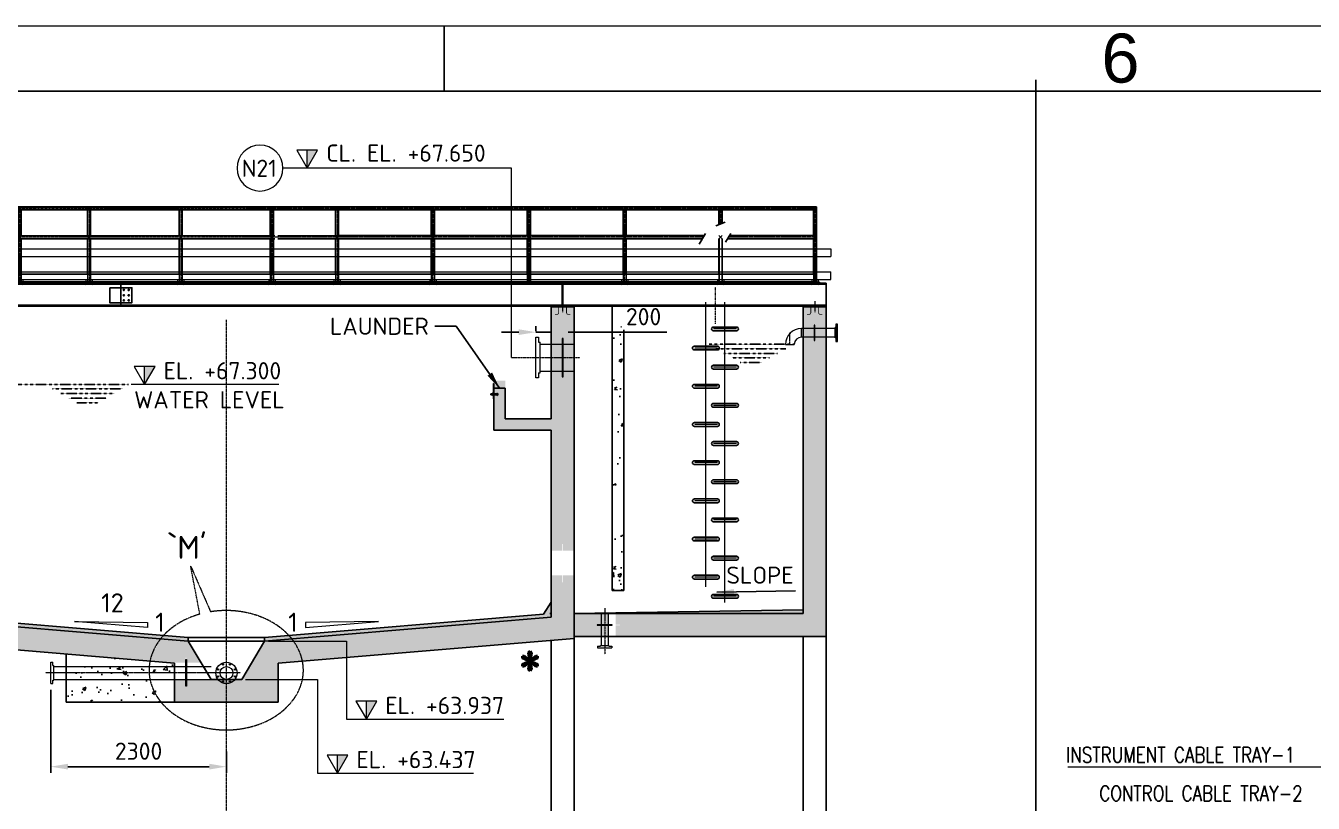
# Model space of a CAD drawing. Header units: inches. Extents: x 8618018 to 8935006, y 2431589 to 2567223.
# Drawn here: x 8876350 to 8893202, y 2521579 to 2531757 of the extents above; entities that cross this region are included whole.
import ezdxf
from ezdxf.enums import TextEntityAlignment as Align
from ezdxf.lldxf.tags import DXFTag

# ---------------------------------------------------------------- set-up
doc = ezdxf.new("R2010")
doc.units = ezdxf.units.IN
doc.header["$MEASUREMENT"] = 0
doc.linetypes.add('CENTER', pattern=[2, 1.25, -0.25, 0.25, -0.25])
doc.linetypes.add('PHANTOM', pattern=[2.5, 1.25, -0.25, 0.25, -0.25, 0.25, -0.25])
doc.layers.get('Defpoints').update_dxf_attribs({"color": 252})
for name, color, linetype in [('AC Text', 7, 'Continuous'), ('BOM', 252, 'Continuous'), ('CCT', 4, 'Continuous'), ('Civil', 252, 'Continuous'), ('COL', 252, 'Continuous'), ('DRG', 252, 'Continuous'), ('Insert Plate', 3, 'Continuous'), ('MAIN LINE', 252, 'Continuous'), ('RUNGS', 252, 'Continuous'), ('TEXT', 252, 'Continuous'), ('TEXT1', 252, 'Continuous')]:
    doc.layers.add(name, color=color, linetype=linetype)
for name, color, linetype, lineweight in [('centre line', 8, 'CENTER', 9), ('CL', 252, 'CENTER', 5), ('deshed line', 252, 'DASHED', 9), ('DIM', 252, 'Continuous', 13), ('hold', 252, 'Continuous', 13), ('ICT', 6, 'Continuous', 13), ('PH', 5, 'PHANTOM', 13), ('PUDDLE', 252, 'Continuous', 5)]:
    doc.layers.add(name, color=color, linetype=linetype, lineweight=lineweight)
doc.styles.add('ISOCPEUR', font='isocpeur.ttf')
doc.styles.add('r30', font='romans.shx')
doc.styles.add('ROMANS', font='ROMANS.shx', dxfattribs={"width": 0.8})
doc.styles.add('ROMANT', font='romant.shx', dxfattribs={"width": 0.85, "height": 4.5})
doc.styles.add('RS1', font='ROMANS.shx', dxfattribs={"width": 0.8})
doc.styles.get("Standard").update_dxf_attribs({"font": 'arial.ttf'})
tags = doc.linetypes.add('DASHED', pattern=[0.75, 0.5, -0.25]).pattern_tags.tags
tags[6:7] = [DXFTag(74, 4), DXFTag(75, 0), DXFTag(340, '0'), DXFTag(46, 1.0), DXFTag(50, 0.0), DXFTag(44, 0.0), DXFTag(45, 0.0)]
tags[4:5] = [DXFTag(74, 4), DXFTag(75, 0), DXFTag(340, '0'), DXFTag(46, 1.0), DXFTag(50, 0.0), DXFTag(44, 0.0), DXFTag(45, 0.0)]
doc.dimstyles.new('DIM_90', dxfattribs={"dimscale": 90, "dimtxt": 2.5, "dimasz": 2.5, "dimexe": 0.875, "dimexo": 0.875, "dimgap": 1, "dimtad": 1, "dimdec": 0, "dimzin": 9, "dimdsep": 46, "dimtxsty": 'ISOCPEUR', "dimcen": 0.09, "dimclrd": 256, "dimclre": 256, "dimclrt": 4, "dimadec": 0, "dimazin": 0, "dimtfac": 1, "dimtdec": 0, "dimtmove": 0, "dimatfit": 3, "dimfxl": 1, "dimtfill": 1, "dimtolj": 1, "dimtzin": 0, "dimarcsym": 0})
pattern_1 = [(50, (-340968.1, -25005.3), (455.461672, -39.847714), [47.625, -523.875]), (355, (-340968.1, -25005.3), (-88.108554, 477.642113), [38.1, -419.10146]), (100.4514447, (-340930.14, -25008.63), (367.353118, 437.79438), [40.475022, -445.225611]), (46.1842, (-340968.1, -24878.3), (677.697602, -105.10582), [71.4375, -785.8125]), (96.635558, (-340911.6, -24887.1), (593.510335, 618.56531), [60.71256, -667.83902]), (351.184151, (-340968.1, -24878.3), (593.510335, 618.56531), [57.14992, -628.64933]), (21, (-340904.6, -24910.06), (379.035978, -255.662995), [47.625, -523.875]), (326, (-340904.6, -24910.06), (154.50507, 460.469915), [38.1, -419.1]), (71.451445, (-340873, -24931.36), (533.541048, 204.806922), [40.475022, -445.224844]), (37.5, (-340968.1, -25005.31), (7.721508, 211.3875972), [0, -414.02, 0, -425.45, 0, -420.6875]), (7.5, (-340968.1, -25005.3), (167.0491563, 250.451437), [0, -242.57, 0, -404.495, 0, -160.3375]), (327.5, (-341109.7, -25005.31), (338.976488, -14.32186), [0, -158.75, 0, -495.3, 0, -657.225]), (317.5, (-341173.2, -25005.3), (370.3229535, 63.566228), [0, -206.375, 0, -328.93, 0, -466.725])]

# ---------------------------------------------------------------- blocks, each defined once
blk = doc.blocks.new('A1')
at = {"layer": 'BOM', "color": 7}
blk.add_line((5.01, 588.923), (835.998, 588.923), dxfattribs=at)
at = {"layer": 'DIM', "color": 7}
blk.add_line((0, 594), (841, 594), dxfattribs=at)
at = {"layer": 'DRG', "color": 7}
blk.add_line((525.629, 588.972), (525.629, 593.978), dxfattribs=at)
at = {"color": 7, "style": 'ROMANS'}
for p in [(574.464, 35.056), (574.464, 25.989)]:
    blk.add_attdef('-', text='', height=3.2, dxfattribs=at).set_placement(p, align=Align.CENTER)
blk.add_attdef('REVNO.', (623.632, 25.557), '', height=3.2, dxfattribs=at)
at = {"layer": 'AC Text', "color": 7, "style": 'ROMANS'}
for tag, p in [('DRAWN____BY', (536.243, 17.624)), ('CHECKED_____BY', (574.598, 17.799)), ('APPROVED_____BY', (613.133, 17.624))]:
    blk.add_attdef(tag, p, '', height=2, dxfattribs=at)
at = {"layer": 'DRG', "color": 7}
blk.add_text('6', height=3.805, dxfattribs=at).set_placement((576.658, 589.587))
blk = doc.blocks.new('pno')
blk.add_circle((0, 0), 3.52)
at = {"layer": 'DIM', "style": 'r30', "oblique": 0.5236, "width": 0.8, "flags": 9}
blk.add_attdef('QTY', (-2.64, -1.17), '', height=2.5, dxfattribs=at)
at = {"layer": 'TEXT', "style": 'ROMANS'}
blk.add_attdef('PARTNO', text='', height=2, dxfattribs=at).set_placement((-0.11, 0.02), align=Align.MIDDLE)
blk = doc.blocks.new('R1')
at = {"layer": 'CL', "ltscale": 5}
blk.add_line((-150, 0), (150, 0), dxfattribs=at)
at = {"layer": 'RUNGS', "ltscale": 0.5}
blk.add_lwpolyline([(-150, -25, -1), (-150, 25), (150, 25, -1), (150, -25)], format="xyb", close=True, dxfattribs=at)
blk = doc.blocks.new('A$Cf0bc6e94')
at = {"layer": 'CL', "ltscale": 0.2}
blk.add_line((0, -283), (0, 196), dxfattribs=at)
at = {"layer": 'CL', "ltscale": 0.5}
for p, q in [((-125, -3929), (-125, 0)), ((125, -3725), (125, 0))]:
    blk.add_line(p, q, dxfattribs=at)
at = {"layer": 'RUNGS'}
for p in [(-125, -350), (125, -600), (125, -1100), (125, -1600), (125, -2100), (125, -2600), (125, -3100), (125, -3600)]:
    blk.add_blockref('R1', p, dxfattribs=at)
at = {"layer": 'RUNGS', "xscale": -1, "rotation": 180}
for p in [(-125, -850), (-125, -1350), (-125, -1850), (-125, -2350), (-125, -2850), (-125, -3350), (-125, -3850)]:
    blk.add_blockref('R1', p, dxfattribs=at)
blk = doc.blocks.new('LVL')
at = {"layer": 'DIM'}
blk.add_line((0, 0), (0, 105.6), dxfattribs=at)
blk.add_lwpolyline([(61, 105.6), (-61, 105.6), (0, 0)], close=True, dxfattribs=at)
at = {"layer": 'TEXT', "color": 13}
blk.add_solid([(0, 105.6), (0, 0), (0, 105.6), (61, 105.6)], dxfattribs=at)
at = {"layer": 'COL', "style": 'ROMANS'}
blk.add_attdef('LVL', (62.3, 102.7), '', height=60, dxfattribs=at)
blk = doc.blocks.new('*D355')
at = {"layer": 'Defpoints', "color": 0, "transparency": 16777216}
for p in [(8883027, 2527746), (8883027, 2527680), (8883227, 2527575)]:
    blk.add_point(p, dxfattribs=at)
at = {"layer": 'DIM', "lineweight": -2, "transparency": 16777216}
for p, q in [((8883027, 2527759), (8883027, 2527825)), ((8883227, 2527654), (8883227, 2527825)), ((8882802, 2527746), (8882577, 2527746)), ((8883027, 2527746), (8883227, 2527746)), ((8883452, 2527746), (8884741, 2527746))]:
    blk.add_line(p, q, dxfattribs=at)
at = {"layer": 'DIM', "transparency": 16777216}
for points in [[(8882802, 2527784), (8882802, 2527709), (8883027, 2527746)], [(8883452, 2527784), (8883452, 2527709), (8883227, 2527746)]]:
    blk.add_solid(points, dxfattribs=at)
at = {"layer": 'DIM', "color": 4, "transparency": 16777216, "insert": (8884437, 2527949), "char_height": 225, "attachment_point": 5, "style": 'ISOCPEUR', "bg_fill": 3, "box_fill_scale": 1.25, "bg_fill_color": 256, "bg_fill_true_color": 13158600, "bg_fill_transparency": 0}
blk.add_mtext('\\A1;200', dxfattribs=at)
blk = doc.blocks.new('3SO')
for p, q in [((-0.94, 2.125), (-1.19, 2.125)), ((-1.19, -2.125), (-1.19, 2.125)), ((-0.94, 2.125), (-0.94, 3.75)), ((-0.94, 3.75), (0, 3.75)), ((0, -3.75), (0, 3.75)), ((-0.94, -2.125), (-1.19, -2.125)), ((-0.94, -3.75), (-0.94, -2.125)), ((-0.94, -3.75), (0, -3.75))]:
    blk.add_line(p, q)
blk = doc.blocks.new('*D373')
at = {"layer": 'Defpoints', "color": 0, "transparency": 16777216}
for p in [(8876677, 2523145), (8878977, 2522335), (8878977, 2522058)]:
    blk.add_point(p, dxfattribs=at)
at = {"layer": 'DIM', "lineweight": -2, "transparency": 16777216}
for p, q in [((8876677, 2523066), (8876677, 2521979)), ((8878977, 2522256), (8878977, 2521979)), ((8876902, 2522058), (8878752, 2522058))]:
    blk.add_line(p, q, dxfattribs=at)
at = {"layer": 'DIM', "transparency": 16777216}
for points in [[(8876902, 2522096), (8876902, 2522021), (8876677, 2522058)], [(8878752, 2522096), (8878752, 2522021), (8878977, 2522058)]]:
    blk.add_solid(points, dxfattribs=at)
at = {"layer": 'DIM', "color": 4, "transparency": 16777216, "insert": (8877827, 2522261), "char_height": 225, "attachment_point": 5, "style": 'ISOCPEUR', "bg_fill": 3, "box_fill_scale": 1.25, "bg_fill_color": 256, "bg_fill_true_color": 13158600, "bg_fill_transparency": 0}
blk.add_mtext('\\A1;2300', dxfattribs=at)
blk = doc.blocks.new('14SO')
for p, q in [((-7.875, 1.38), (-10.5, 1.38)), ((-10.5, 1.38), (-10.5, 0)), ((-10.5, 0), (10.5, 0)), ((-7.875, 1.38), (-7.875, 2.25)), ((-7.875, 2.25), (7.875, 2.25)), ((7.875, 1.38), (7.875, 2.25)), ((10.5, 1.38), (7.875, 1.38)), ((10.5, 0), (10.5, 1.38))]:
    blk.add_line(p, q)
blk = doc.blocks.new('6so')
for p, q in [((-1, 3.78), (-1.56, 3.78)), ((-1.56, 3.78), (-1.56, -3.78)), ((-1, 5.5), (-1, 3.78)), ((0, 5.5), (-1, 5.5)), ((0, 5.5), (0, -5.5)), ((-1, -3.78), (-1.56, -3.78)), ((-1, -3.78), (-1, -5.5)), ((0, -5.5), (-1, -5.5))]:
    blk.add_line(p, q)
blk = doc.blocks.new('A$C5CEE0A01')
at = {"layer": 'Insert Plate'}
h = blk.add_hatch(dxfattribs=at)
h.set_pattern_fill('ANSI31', color=256, scale=200, angle=360, style=0)
h.set_pattern_definition([(45, (206770.352, 9346.684), (-17.6776695, 17.6776695), [])])
h.paths.add_polyline_path([(150, 0), (-150, 0), (-150, -10), (150, -10)])
at = {"layer": 'CL', "ltscale": 40}
blk.add_line((0, 64), (0, -80), dxfattribs=at)
at = {"layer": 'Insert Plate'}
blk.add_lwpolyline([(150, 0), (150, -10), (-150, -10), (-150, 0)], close=True, dxfattribs=at)
at = {"layer": 'Insert Plate', "const_width": 10}
for points in [[(-51, -10), (-51, -85, -0.414214), (-76, -110), (-101, -110)], [(51, -10), (51, -85, 0.414214), (76, -110), (101, -110)]]:
    blk.add_lwpolyline(points, format="xyb", dxfattribs=at)
blk = doc.blocks.new('150F2')
for centre, radius in [((0, 0), 5.5), ((-4.39, 1.82), 0.375), ((0, 0), 3.31), ((-1.82, 4.39), 0.375), ((1.82, 4.39), 0.375), ((4.39, 1.82), 0.375), ((-4.39, -1.82), 0.375), ((-1.82, -4.39), 0.375), ((1.82, -4.39), 0.375), ((4.39, -1.82), 0.375)]:
    blk.add_circle(centre, radius)
blk = doc.blocks.new('A$Ccad9bf65')
at = {"color": 252}
for p, q in [((0, 1824), (42, 1782)), ((0, 1824), (0, 1424)), ((0, 1824), (4635, 1824)), ((21, 1803), (42, 1782)), ((102, 1784), (39, 1784)), ((42, 1782), (42, 1445)), ((4618, 1784), (102, 1784)), ((741, 1784), (763, 1805)), ((741, 1784), (741, 1448)), ((763, 1805), (784, 1784)), ((784, 1784), (784, 1448)), ((1670, 1784), (1691, 1805)), ((1670, 1784), (1670, 1448)), ((1691, 1805), (1712, 1784)), ((1712, 1784), (1712, 1448)), ((2580, 1784), (2601, 1805)), ((2580, 1784), (2580, 1448)), ((2601, 1805), (2622, 1784)), ((2622, 1784), (2622, 1448)), ((3780, 1784), (3801, 1805)), ((3780, 1784), (3780, 1448)), ((3801, 1805), (3822, 1784)), ((3822, 1784), (3822, 1448)), ((5046, 1784), (4617, 1784)), ((12124, 1827), (4633, 1826)), ((4974, 1784), (4995, 1805)), ((4974, 1784), (4974, 1447)), ((4995, 1805), (5016, 1784)), ((5016, 1784), (5016, 1447)), ((7544, 1784), (5046, 1784)), ((5826, 1784), (5847, 1805)), ((5826, 1784), (5826, 1448)), ((5847, 1805), (5868, 1784)), ((5868, 1784), (5868, 1448)), ((7081, 1784), (7102, 1805)), ((7081, 1784), (7081, 1448)), ((7102, 1805), (7123, 1784)), ((8336, 1784), (7121, 1784)), ((7123, 1784), (7123, 1448)), ((8357, 1805), (8336, 1784)), ((8336, 1784), (8336, 1448)), ((8357, 1805), (8378, 1784)), ((9591, 1784), (8378, 1784)), ((8378, 1784), (8378, 837)), ((9591, 1784), (9612, 1805)), ((9591, 1784), (9591, 1448)), ((9612, 1805), (9633, 1784)), ((10846, 1784), (9633, 1784)), ((9633, 1784), (9633, 1448)), ((10846, 1784), (10867, 1805)), ((10846, 1784), (10867, 1805)), ((10846, 1784), (10846, 1593)), ((10846, 1784), (10846, 1593)), ((10867, 1805), (10888, 1784)), ((12082, 1784), (10888, 1784)), ((10888, 1784), (10888, 1610)), ((10888, 1784), (10888, 1610)), ((12082, 1784), (12124, 1827)), ((12082, 1784), (12082, 1448)), ((12124, 1827), (12124, 837)), ((10928, 1625), (10806, 1578)), ((0, 1424), (0, 834)), ((21, 1424), (42, 1445)), ((21, 1424), (42, 1403)), ((102, 1447), (39, 1447)), ((141, 1405), (39, 1405)), ((42, 1403), (42, 941)), ((4974, 1447), (102, 1447)), ((4974, 1405), (141, 1405)), ((741, 1405), (784, 1448)), ((741, 1448), (784, 1405)), ((741, 1405), (741, 944)), ((784, 1405), (784, 944)), ((1670, 1405), (1712, 1448)), ((1670, 1448), (1712, 1405)), ((1670, 1405), (1670, 944)), ((1712, 1405), (1712, 944)), ((2580, 1405), (2622, 1448)), ((2580, 1448), (2622, 1405)), ((2580, 1405), (2580, 944)), ((2622, 1405), (2622, 944)), ((3780, 1405), (3822, 1448)), ((3780, 1448), (3822, 1405)), ((3780, 1405), (3780, 944)), ((3822, 1405), (3822, 944)), ((5034, 1447), (4974, 1447)), ((4974, 1405), (5016, 1447)), ((4974, 1447), (5016, 1405)), ((5034, 1405), (4974, 1405)), ((4974, 1405), (4974, 943)), ((5016, 1405), (5016, 943)), ((6289, 1447), (5071, 1447)), ((6289, 1405), (5071, 1405)), ((5826, 1405), (5868, 1448)), ((5826, 1448), (5868, 1405)), ((5826, 1405), (5826, 944)), ((7084, 1448), (5866, 1448)), ((7084, 1405), (5866, 1405)), ((5868, 1405), (5868, 944)), ((7081, 1405), (7123, 1448)), ((7081, 1448), (7123, 1405)), ((7081, 1405), (7081, 944)), ((8339, 1448), (7121, 1448)), ((8339, 1405), (7121, 1405)), ((7123, 1405), (7123, 944)), ((8336, 1448), (8357, 1427)), ((8336, 1405), (8357, 1427)), ((8336, 1405), (8336, 944)), ((8378, 1448), (8357, 1426)), ((8378, 1405), (8357, 1426)), ((10652, 1448), (8376, 1448)), ((10628, 1405), (8376, 1405)), ((9591, 1405), (9633, 1448)), ((9591, 1448), (9633, 1405)), ((9591, 1405), (9591, 944)), ((9633, 1405), (9633, 944)), ((10669, 1476), (10589, 1338)), ((10846, 1448), (10867, 1427)), ((10846, 1405), (10888, 1448)), ((10846, 1448), (10888, 1405)), ((10846, 1405), (10867, 1427)), ((10846, 1405), (10846, 944)), ((10846, 1405), (10846, 944)), ((10888, 1405), (10888, 944)), ((11000, 1478), (10934, 1364)), ((12084, 1405), (10958, 1405)), ((12084, 1448), (10982, 1448)), ((12082, 1448), (12103, 1427)), ((12082, 1405), (12103, 1427)), ((12082, 1405), (12082, 944)), ((70, 826), (-70, 826)), ((-70, 826), (-70, 826)), ((-58, 814), (-11, 814)), ((-29, 834), (-29, 824)), ((-15, 834), (-15, 824)), ((-4, 807), (-4, 546)), ((0, 826), (0, 526)), ((4, 807), (4, 546)), ((58, 814), (11, 814)), ((56, 834), (56, 824)), ((8742, 814), (58, 814)), ((70, 834), (70, 824)), ((70, 826), (8730, 826)), ((70, 826), (70, 826)), ((3018, 814), (3018, 539)), ((8730, 826), (8870, 826)), ((8730, 826), (8730, 826)), ((8742, 814), (8789, 814)), ((8796, 807), (8796, 546)), ((8800, 826), (8800, 526)), ((8804, 807), (8804, 546)), ((8858, 814), (8811, 814)), ((8858, 814), (12250, 814)), ((8870, 826), (12250, 826)), ((8870, 826), (8870, 826)), ((12250, 526), (12250, 826)), ((-58, 539), (-11, 539)), ((0, 560), (0, 492)), ((58, 539), (11, 539)), ((8742, 539), (58, 539)), ((70, 526), (8730, 526)), ((8730, 526), (8730, 527)), ((8730, 526), (8870, 526)), ((8742, 539), (8789, 539)), ((8858, 539), (8811, 539)), ((8858, 539), (12250, 539)), ((8870, 526), (8870, 527)), ((8870, 526), (12250, 526))]:
    blk.add_line(p, q, dxfattribs=at)
for points in [[(21, 943), (12104, 943)], [(12101, 843), (21, 843)]]:
    blk.add_lwpolyline(points, dxfattribs=at)
for points in [[(-37, 824), (-37, 834), (78, 834), (78, 824)], [(705, 827), (705, 837), (820, 837), (820, 827)], [(1633, 827), (1633, 837), (1748, 837), (1748, 827)], [(2543, 827), (2543, 837), (2658, 837), (2658, 827)], [(2872, 765), (3163, 765), (3163, 569), (2872, 569)], [(3743, 827), (3743, 837), (3858, 837), (3858, 827)], [(4938, 826), (4938, 836), (5053, 836), (5053, 826)], [(5790, 827), (5790, 837), (5905, 837), (5905, 827)], [(7045, 827), (7045, 837), (7160, 837), (7160, 827)], [(8325, 837), (8390, 837), (8390, 827), (8325, 827)], [(9555, 827), (9555, 837), (9670, 837), (9670, 827)], [(10810, 827), (10810, 837), (10925, 837), (10925, 827)], [(10835, 837), (10900, 837), (10900, 827), (10835, 827)], [(12046, 827), (12046, 837), (12161, 837), (12161, 827)], [(12071, 837), (12136, 837), (12136, 827), (12071, 827)]]:
    blk.add_lwpolyline(points, close=True, dxfattribs=at)
for centre in [(3057, 736), (3121, 736), (3057, 666), (3057, 601), (3121, 666), (3121, 601)]:
    blk.add_circle(centre, 8.05, dxfattribs=at)
for centre, radius, start, end in [((-58, 826), 12, 180, 270), ((-11, 807), 7, 0, 90), ((11, 807), 7, 90, 180), ((58, 826), 12, 270, 0), ((8742, 826), 12, 180, 270), ((8789, 807), 7, 0, 90), ((8811, 807), 7, 90, 180), ((8858, 826), 12, 270, 0), ((-58, 527), 12, 90, 180), ((-11, 546), 7, 270, 0), ((11, 546), 7, 180, 270), ((58, 527), 12, 0, 90), ((8742, 527), 12, 90, 180), ((8789, 546), 7, 270, 0), ((8811, 546), 7, 180, 270), ((8858, 527), 12, 0, 90)]:
    blk.add_arc(centre, radius, start, end, dxfattribs=at)
at = {"layer": 'centre line', "color": 252, "ltscale": 2}
for p, q in [((4627, 1805), (0, 1805)), ((21, 1803), (21, 805)), ((4974, 1426), (0, 1426))]:
    blk.add_line(p, q, dxfattribs=at)
at = {"layer": 'centre line', "color": 252, "ltscale": 0.1}
for p, q in [((763, 1805), (763, 808)), ((1691, 1805), (1691, 808)), ((2601, 1805), (2601, 808)), ((3801, 1805), (3801, 808)), ((12103, 1805), (4625, 1805)), ((4995, 1805), (4995, 808)), ((4995, 1805), (4995, 808)), ((4995, 1805), (4995, 808)), ((4995, 1805), (4995, 808)), ((5847, 1805), (5847, 808)), ((7102, 1805), (7102, 808)), ((7102, 1805), (7102, 808)), ((7102, 1805), (7102, 808)), ((7102, 1805), (7102, 808)), ((8357, 1805), (8357, 808)), ((9612, 1805), (9612, 808)), ((9612, 1805), (9612, 808)), ((9612, 1805), (9612, 808)), ((9612, 1805), (9612, 808)), ((10867, 1805), (10867, 1601)), ((10867, 1805), (10867, 1601)), ((10867, 1805), (10867, 1601)), ((10867, 1805), (10867, 1601)), ((10867, 1805), (10867, 1601)), ((12103, 1805), (12103, 808)), ((10640, 1426), (4645, 1426)), ((12122, 1426), (10970, 1426))]:
    blk.add_line(p, q, dxfattribs=at)
at = {"layer": 'centre line', "color": 252}
for p, q in [((-22, 862), (-22, 796)), ((63, 862), (63, 796)), ((720, 865), (720, 798)), ((805, 865), (805, 798)), ((1648, 865), (1648, 798)), ((1733, 865), (1733, 798)), ((2558, 865), (2558, 798)), ((2643, 865), (2643, 798)), ((3758, 865), (3758, 798)), ((3843, 865), (3843, 798)), ((4953, 865), (4953, 798)), ((5038, 865), (5038, 798)), ((5805, 865), (5805, 798)), ((5890, 865), (5890, 798)), ((7060, 865), (7060, 798)), ((7145, 865), (7145, 798)), ((9570, 865), (9570, 798)), ((9655, 865), (9655, 798)), ((10825, 865), (10825, 798)), ((10910, 865), (10910, 798)), ((12061, 865), (12061, 798)), ((12146, 865), (12146, 798))]:
    blk.add_line(p, q, dxfattribs=at)
at = {"layer": 'centre line', "color": 252, "ltscale": 0.5}
for p, q in [((8357, 846), (8357, 817)), ((10867, 846), (10867, 817)), ((12103, 846), (12103, 817))]:
    blk.add_line(p, q, dxfattribs=at)
at = {"layer": 'deshed line', "color": 252, "lineweight": 9, "ltscale": 0.005}
for p, q in [((2, 1821), (2, 1443)), ((2, 1821), (4634, 1821)), ((4619, 1787), (37, 1787)), ((39, 1784), (39, 1443)), ((744, 1787), (744, 1445)), ((781, 1787), (781, 1445)), ((1672, 1787), (1672, 1445)), ((1709, 1787), (1709, 1445)), ((2582, 1787), (2582, 1445)), ((2619, 1787), (2619, 1445)), ((3782, 1787), (3782, 1445)), ((3819, 1787), (3819, 1445)), ((5009, 1787), (4618, 1787)), ((12121, 1824), (4632, 1824)), ((4977, 1787), (4977, 1445)), ((5014, 1787), (5014, 1445)), ((7544, 1787), (5046, 1787)), ((5829, 1787), (5829, 1445)), ((5866, 1787), (5866, 1445)), ((7084, 1787), (7084, 1445)), ((8339, 1787), (7121, 1787)), ((7121, 1787), (7121, 1445)), ((8339, 1787), (8339, 1445)), ((8376, 1787), (8376, 837)), ((9594, 1787), (9594, 1445)), ((9631, 1787), (9631, 1445)), ((10849, 1787), (10849, 1594)), ((10849, 1787), (10849, 1594)), ((10886, 1787), (10886, 1609)), ((10886, 1787), (10886, 1609)), ((12084, 1787), (12084, 1445)), ((12121, 1824), (12121, 837)), ((2, 1443), (2, 834)), ((4974, 1408), (37, 1408)), ((139, 1445), (39, 1445)), ((39, 1406), (39, 834)), ((4824, 1445), (139, 1445)), ((744, 1408), (744, 837)), ((781, 1408), (781, 837)), ((1672, 1408), (1672, 837)), ((1709, 1408), (1709, 837)), ((2582, 1408), (2582, 837)), ((2619, 1408), (2619, 837)), ((3782, 1408), (3782, 837)), ((3819, 1408), (3819, 837)), ((5034, 1445), (4974, 1445)), ((5034, 1408), (4974, 1408)), ((4977, 1408), (4977, 836)), ((5014, 1408), (5014, 836)), ((6289, 1445), (5071, 1445)), ((6289, 1408), (5071, 1408)), ((5829, 1408), (5829, 837)), ((7084, 1445), (5866, 1445)), ((7084, 1408), (5866, 1408)), ((5866, 1408), (5866, 837)), ((7084, 1408), (7084, 837)), ((8339, 1445), (7121, 1445)), ((8339, 1408), (7121, 1408)), ((7121, 1408), (7121, 837)), ((8339, 1408), (8339, 837)), ((10651, 1445), (8376, 1445)), ((9594, 1408), (9594, 837)), ((9631, 1408), (9631, 837)), ((10849, 1408), (10849, 837)), ((10849, 1408), (10849, 837)), ((10886, 1408), (10886, 837)), ((12084, 1408), (10960, 1408)), ((12084, 1445), (10981, 1445)), ((12084, 1408), (12084, 837))]:
    blk.add_line(p, q, dxfattribs=at)
at = {"layer": 'deshed line', "color": 252, "ltscale": 2}
for p, q in [((77, 1787), (37, 1787)), ((42, 939), (42, 834)), ((741, 943), (741, 837)), ((784, 942), (784, 837)), ((1670, 943), (1670, 837)), ((1712, 942), (1712, 837)), ((2580, 943), (2580, 837)), ((2622, 942), (2622, 837)), ((3780, 943), (3780, 837)), ((3822, 942), (3822, 837)), ((4974, 942), (4974, 836)), ((5016, 941), (5016, 836)), ((5826, 943), (5826, 837)), ((5868, 942), (5868, 837)), ((7081, 943), (7081, 837)), ((7123, 942), (7123, 837)), ((8336, 942), (8336, 837)), ((9591, 943), (9591, 837)), ((9633, 942), (9633, 837)), ((10846, 943), (10846, 837)), ((10846, 942), (10846, 837)), ((10888, 942), (10888, 837)), ((12082, 942), (12082, 837))]:
    blk.add_line(p, q, dxfattribs=at)
at = {"layer": 'deshed line', "color": 252, "ltscale": 0.5}
for p, q in [((713, 837), (713, 827)), ((727, 837), (727, 827)), ((798, 837), (798, 827)), ((812, 837), (812, 827)), ((1641, 837), (1641, 827)), ((1655, 837), (1655, 827)), ((1726, 837), (1726, 827)), ((1740, 837), (1740, 827)), ((2551, 837), (2551, 827)), ((2565, 837), (2565, 827)), ((2636, 837), (2636, 827)), ((2650, 837), (2650, 827)), ((3751, 837), (3751, 827)), ((3765, 837), (3765, 827)), ((3836, 837), (3836, 827)), ((3850, 837), (3850, 827)), ((4946, 836), (4946, 826)), ((4960, 836), (4960, 826)), ((5031, 836), (5031, 826)), ((5045, 836), (5045, 826)), ((5798, 837), (5798, 827)), ((5812, 837), (5812, 827)), ((5883, 837), (5883, 827)), ((5897, 837), (5897, 827)), ((7053, 837), (7053, 827)), ((7067, 837), (7067, 827)), ((7138, 837), (7138, 827)), ((7152, 837), (7152, 827)), ((8350, 837), (8350, 827)), ((8364, 837), (8364, 827)), ((9563, 837), (9563, 827)), ((9577, 837), (9577, 827)), ((9648, 837), (9648, 827)), ((9662, 837), (9662, 827)), ((10818, 837), (10818, 827)), ((10832, 837), (10832, 827)), ((10860, 837), (10860, 827)), ((10874, 837), (10874, 827)), ((10903, 837), (10903, 827)), ((10917, 837), (10917, 827)), ((12054, 837), (12054, 827)), ((12068, 837), (12068, 827)), ((12096, 837), (12096, 827)), ((12110, 837), (12110, 827)), ((12139, 837), (12139, 827)), ((12153, 837), (12153, 827))]:
    blk.add_line(p, q, dxfattribs=at)
at = {"layer": 'MAIN LINE', "color": 252}
for p, q in [((8357, 944), (8357, 844)), ((12103, 944), (12103, 844))]:
    blk.add_line(p, q, dxfattribs=at)
blk = doc.blocks.new('4SORF')
for p, q in [((-0.94, 2.655), (-1.31, 2.655)), ((-1.31, -2.655), (-1.31, 2.655)), ((-0.94, 4.5), (-0.94, -4.5)), ((-0.0625, 4.5), (-0.94, 4.5)), ((-0.0625, -4.5), (-0.0625, 4.5)), ((-0.0625, 3.09375), (0, 3.09375)), ((0, -3.09375), (0, 3.09375)), ((-0.94, -2.655), (-1.31, -2.655)), ((-0.94, -4.5), (-0.0625, -4.5)), ((-0.0625, -3.09375), (0, -3.09375))]:
    blk.add_line(p, q)
blk = doc.blocks.new('4ELL')
for p, q in [((2.25, 6), (-2.25, 6)), ((6, -2.25), (6, 2.25))]:
    blk.add_line(p, q)
for radius in [8.25, 3.75]:
    blk.add_arc((6, 6), radius, 180, 270)

msp = doc.modelspace()

# ---------------------------------------------------------------- hatches: boundary and pattern name
at = {"layer": 'Civil', "ltscale": 0.5}
h = msp.add_hatch(dxfattribs=at)
h.set_pattern_fill('AR-CONC', color=256, scale=2.5, style=0)
h.set_pattern_definition(pattern_1)
h.paths.add_polyline_path([(8884177.3, 2528088.1), (8884027.3, 2528088.1), (8884027.3, 2524363.1), (8884177.3, 2524363.1)])
h.paths.add_polyline_path([(8884177.3, 2525198.8), (8884177.3, 2525738.8), (8884027.3, 2525738.8), (8884027.3, 2525198.8)])
at = {"layer": 'Civil'}
h = msp.add_hatch(color=256, dxfattribs=at)
h.dxf.hatch_style = 1
h.paths.add_polyline_path([(8878477.3, 2523750.6), (8874827.3, 2524054.8), (8874727.3, 2524213.1), (8874727.3, 2524013.1), (8878477.3, 2523700.6)])
h.paths.add_polyline_path([(8883227.3, 2524013.1), (8883227.3, 2524213.1), (8883127.3, 2524054.8), (8879477.3, 2523750.6), (8879477.3, 2523700.6)])
h = msp.add_hatch(color=256, dxfattribs=at)
h.dxf.hatch_style = 1
h.paths.add_polyline_path([(8886527.3, 2524113.1), (8883527.3, 2524063.1), (8886527.3, 2524063.1)])
at = {"layer": 'Civil', "ltscale": 0.5}
h = msp.add_hatch(dxfattribs=at)
h.set_pattern_fill('AR-CONC', color=256, scale=2.5, style=0)
h.set_pattern_definition(pattern_1)
edge = h.paths.add_edge_path()
edge.add_ellipse((8878974, 2523320.4), major_axis=(-1009.7, 0), ratio=0.7735685, start_angle=8.82199, end_angle=32.51005, ccw=False)
edge.add_line((8877976.2, 2523200.6), (8876977.2, 2523200.6))
edge.add_line((8876977.2, 2523200.6), (8876877.2, 2522900.6))
edge.add_line((8876877.2, 2522900.6), (8878122.5, 2522900.6))
edge = h.paths.add_edge_path(flags=17)
edge.add_line((8877976.4, 2523441.3), (8876877.2, 2523526.9))
edge.add_line((8876877.2, 2523526.9), (8876977.2, 2523368.9))
edge.add_line((8876977.2, 2523368.9), (8877966.2, 2523368.9))
edge.add_ellipse((8878974, 2523320.4), major_axis=(-1009.7, 0), ratio=0.7735685, start_angle=351.09488, end_angle=356.43935, ccw=False)
h.paths.add_polyline_path([(8878299.2, 2523368.9), (8876977.2, 2523368.9), (8876977.2, 2523284.8), (8878299.2, 2523284.8)])
edge = h.paths.add_edge_path()
edge.add_line((8877965.3, 2523284.8), (8876977.2, 2523284.8))
edge.add_line((8876977.2, 2523284.8), (8876977.2, 2523200.6))
edge.add_line((8876977.2, 2523200.6), (8877976.2, 2523200.6))
edge.add_ellipse((8878974, 2523320.4), major_axis=(-1009.7, 0), ratio=0.7735685, start_angle=2.61532, end_angle=8.82199, ccw=False)
h.paths.add_polyline_path([(8878299.2, 2523414.4), (8876877.2, 2523526.9), (8876977.2, 2523368.9), (8878299.2, 2523368.9)])

# ---------------------------------------------------------------- linework, layer by layer
msp.add_line((8889570.4, 2531048.4), (8889570.4, 2511476.7))
at = {"linetype": 'PHANTOM', "ltscale": 0.3}
for p, q in [((8886410, 2527588.1), (8885294.9, 2527588.1)), ((8885383.9, 2527528.1), (8886296.9, 2527528.1)), ((8885489.5, 2527468.1), (8886191.2, 2527468.1)), ((8885595.2, 2527408.1), (8886085.6, 2527408.1)), ((8885700.9, 2527348.1), (8885979.9, 2527348.1)), ((8877697.1, 2527063.1), (8875125.3, 2527063.1)), ((8876701.8, 2527003.1), (8877614.9, 2527003.1)), ((8876807.5, 2526943.1), (8877509.2, 2526943.1)), ((8876913.2, 2526883.1), (8877403.5, 2526883.1)), ((8877018.9, 2526823.1), (8877297.8, 2526823.1))]:
    msp.add_line(p, q, dxfattribs=at)
at = {"color": 1}
for p, q in [((8882509, 2526927.8), (8882530.8, 2526917.9)), ((8882525.1, 2526948.4), (8882511.6, 2526939.8)), ((8882530.8, 2526917.9), (8882518.7, 2526932.4)), ((8882518.7, 2526932.4), (8882536, 2526932.4)), ((8882521.4, 2526936.9), (8882525.1, 2526948.4)), ((8882536, 2526932.4), (8882521.4, 2526936.9))]:
    msp.add_line(p, q, dxfattribs=at)
at = {"color": 2}
for centre, radius, start, end in [((8882460.5, 2526943.1), 3.65, 122.17401, 237.82396), ((8882468.9, 2526933.8), 12, 148.95518, 211.04482), ((8882460.5, 2526924.5), 3.65, 122.17604, 237.82599), ((8882466.3, 2526943.1), 3.65, 302.17604, 57.82599), ((8882458, 2526933.8), 12, 328.95518, 31.04482), ((8882466.3, 2526924.5), 3.65, 302.17401, 57.82396)]:
    msp.add_arc(centre, radius, start, end, dxfattribs=at)
at = {"layer": 'CCT', "lineweight": 0}
for p, q in [((8874022.1, 2528837.3), (8886887.2, 2528837.3)), ((8886887.2, 2528837.3), (8886887.2, 2528737.3)), ((8874122.1, 2528737.3), (8886887.2, 2528737.3))]:
    msp.add_line(p, q, dxfattribs=at)
at = {"layer": 'Civil'}
for p, q in [((8883227.3, 2528088.1), (8874427.3, 2528088.1)), ((8883227.3, 2528088.1), (8883227.3, 2526613.1)), ((8883527.3, 2528088.1), (8883527.3, 2517526.4)), ((8884027.3, 2528088.1), (8884027.3, 2524363.1)), ((8884177.3, 2528088.1), (8884177.3, 2524363.1)), ((8886527.3, 2528088.1), (8886527.3, 2524063.1)), ((8886827.3, 2528088.1), (8886827.3, 2517526.4)), ((8882477.3, 2527013.1), (8882477.3, 2526463.1)), ((8882627.3, 2527013.1), (8882477.3, 2527013.1)), ((8882627.3, 2527013.1), (8882627.3, 2526613.1)), ((8882477.3, 2526463.1), (8883227.3, 2526463.1)), ((8882627.3, 2526613.1), (8883227.3, 2526613.1)), ((8883227.3, 2526463.1), (8883227.3, 2524013.1)), ((8884177.3, 2524363.1), (8884027.3, 2524363.1)), ((8883127.3, 2524054.8), (8883227.3, 2524213.1)), ((8886527.3, 2524113.1), (8883527.3, 2524063.1)), ((8878477.3, 2523700.6), (8874727.3, 2524013.1)), ((8878477.3, 2523750.6), (8874827.3, 2524054.8)), ((8879477.3, 2523750.6), (8883127.3, 2524054.8)), ((8879477.3, 2523700.6), (8883227.3, 2524013.1)), ((8883210, 2524061.7), (8883227.3, 2524063.1)), ((8883527.3, 2524063.1), (8886527.3, 2524063.1)), ((8878299.2, 2523414.4), (8874427.3, 2523737.1)), ((8878477.3, 2523700.6), (8878477.3, 2523750.6)), ((8879477.3, 2523750.6), (8878477.3, 2523750.6)), ((8878477.3, 2523700.6), (8879477.3, 2523700.6)), ((8878777.3, 2523200.6), (8878477.3, 2523700.6)), ((8879177.3, 2523200.6), (8879477.3, 2523700.6)), ((8879477.3, 2523700.6), (8879477.3, 2523750.6)), ((8879655.5, 2523414.4), (8883527.3, 2523737.1)), ((8883227.3, 2523712.1), (8883227.3, 2517526.4)), ((8883527.3, 2523763.1), (8886827.3, 2523763.1)), ((8886527.3, 2523763.1), (8886527.3, 2517526.4)), ((8878299.2, 2523414.4), (8878299.2, 2522900.6)), ((8879655.5, 2523414.4), (8879655.5, 2522900.6)), ((8878777.3, 2523200.6), (8879177.3, 2523200.6)), ((8878299.2, 2522900.6), (8879655.5, 2522900.6))]:
    msp.add_line(p, q, dxfattribs=at)
at = {"layer": 'CL'}
msp.add_line((8878977.3, 2517348.7), (8878977.3, 2527908.1), dxfattribs=at)
at = {"layer": 'CL', "ltscale": 0.7}
for p, q in [((8886352.3, 2527585.7), (8886352.3, 2527738.1)), ((8879162.7, 2523284.8), (8876608, 2523284.8))]:
    msp.add_line(p, q, dxfattribs=at)
at = {"layer": 'CL', "ltscale": 0.25}
for p, q in [((8882707, 2527413.1), (8883601.4, 2527413.1)), ((8883927.7, 2524133.8), (8883927.7, 2523530.4))]:
    msp.add_line(p, q, dxfattribs=at)
at = {"layer": 'CL', "ltscale": 0.4}
msp.add_lwpolyline([(8882707, 2527413.1), (8882707, 2529893.2), (8879716, 2529893.2)], dxfattribs=at)
at = {"layer": 'DIM'}
msp.add_line((8879663.4, 2527063.1), (8877727.9, 2527063.1), dxfattribs=at)
for points in [[(8876989.5, 2523960), (8877944.6, 2523945.9), (8877944.6, 2523880.5)], [(8880965.2, 2523960), (8880010.1, 2523945.9), (8880010.1, 2523880.5)]]:
    msp.add_lwpolyline(points, close=True, dxfattribs=at)
for points in [[(8879527.3, 2523700.6), (8880547.8, 2523700.6), (8880547.8, 2522681), (8882606.9, 2522681)], [(8879227.3, 2523200.6), (8880170.7, 2523200.6), (8880170.7, 2521972.6), (8882210, 2521972.6)]]:
    msp.add_lwpolyline(points, dxfattribs=at)
at = {"layer": 'ICT', "color": 6, "lineweight": 0}
msp.add_line((8889988.3, 2522054.5), (8893362.2, 2522054.5), dxfattribs=at)
at = {"layer": 'MAIN LINE'}
for p, q in [((8882472.3, 2527073.2), (8882472.3, 2526873.2)), ((8882477.3, 2527073.2), (8882472.3, 2527073.2)), ((8882477.3, 2527043.2), (8882472.3, 2527043.2)), ((8882477.3, 2526873.2), (8882477.3, 2527073.2)), ((8882477.3, 2527004.3), (8882477.3, 2527043.2)), ((8882437, 2526938.3), (8882438.6, 2526939.8)), ((8882437, 2526929.3), (8882437, 2526938.3)), ((8882437, 2526929.3), (8882438.6, 2526927.8)), ((8882456.9, 2526939.8), (8882438.6, 2526939.8)), ((8882438.6, 2526927.8), (8882438.6, 2526939.8)), ((8882456.9, 2526938.9), (8882438.6, 2526938.9)), ((8882456.9, 2526928.7), (8882438.6, 2526928.7)), ((8882456.9, 2526927.8), (8882438.6, 2526927.8)), ((8882456.9, 2526924.5), (8882456.9, 2526943.1)), ((8882456.9, 2526939.8), (8882470, 2526939.8)), ((8882456.9, 2526927.8), (8882470, 2526927.8)), ((8882468.2, 2526946.2), (8882458.6, 2526946.2)), ((8882468.2, 2526940), (8882458.6, 2526940)), ((8882468.2, 2526927.6), (8882458.6, 2526927.6)), ((8882468.2, 2526921.4), (8882458.6, 2526921.4)), ((8882470, 2526933.8), (8882470, 2526954.8)), ((8882470, 2526954.8), (8882472.3, 2526954.8)), ((8882470, 2526912.8), (8882470, 2526943.1)), ((8882470, 2526912.8), (8882472.3, 2526912.8)), ((8882472.3, 2526954.8), (8882472.3, 2526933.8)), ((8882472.3, 2526947.8), (8882477.3, 2526947.8)), ((8882472.3, 2526939.8), (8882528.2, 2526939.8)), ((8882472.3, 2526938.8), (8882478.5, 2526938.8)), ((8882472.3, 2526928.8), (8882478.5, 2526928.8)), ((8882472.3, 2526927.8), (8882528.2, 2526927.8)), ((8882472.3, 2526919.8), (8882477.3, 2526919.8)), ((8882472.3, 2526873.2), (8882477.3, 2526873.2)), ((8882472.3, 2526873.2), (8882477.3, 2526873.2)), ((8882478.5, 2526927.8), (8882478.5, 2526939.8)), ((8882528.2, 2526939.8), (8882528.2, 2526927.8))]:
    msp.add_line(p, q, dxfattribs=at)
at = {"layer": 'PH', "ltscale": 0.2}
for p, q in [((8878628.8, 2524054.4), (8878508.5, 2524685.5)), ((8878508.5, 2524685.5), (8878769.6, 2524085.3))]:
    msp.add_line(p, q, dxfattribs=at)
at = {"layer": 'PUDDLE', "ltscale": 0.5}
for p, q in [((8886944.1, 2527795.3), (8886504.7, 2527795.3)), ((8886944.1, 2527681), (8886504.7, 2527681)), ((8883084.5, 2527235.3), (8883527.3, 2527235.3)), ((8883972.2, 2524063.1), (8883883.3, 2524063.1)), ((8883883.3, 2524063.1), (8883883.3, 2523643.3)), ((8883972.2, 2524063.1), (8883972.2, 2523643.3))]:
    msp.add_line(p, q, dxfattribs=at)
at = {"layer": 'PUDDLE'}
msp.add_line((8876716.9, 2523368.9), (8878777.3, 2523368.9), dxfattribs=at)
at = {"layer": 'PUDDLE', "ltscale": 0.5}
for points in [[(8886668.1, 2527838.1), (8886668.1, 2527638.1), (8886678.1, 2527638.1), (8886678.1, 2527838.1)], [(8883827.7, 2523910.1), (8884027.7, 2523910.1), (8884027.7, 2523916.1), (8883827.7, 2523916.1)]]:
    msp.add_lwpolyline(points, close=True, dxfattribs=at)
at = {"layer": 'TEXT', "color": 2, "lineweight": 0}
for p, q in [((8874322.1, 2528537.3), (8886887.2, 2528537.3)), ((8886887.2, 2528437.3), (8886887.2, 2528537.3)), ((8874422.1, 2528437.3), (8886887.2, 2528437.3))]:
    msp.add_line(p, q, dxfattribs=at)

# ---------------------------------------------------------------- block references
at = {"color": 2, "xscale": 168.627375, "yscale": 168.627375, "zscale": 168.627375}
msp.add_blockref('A1', (8793189.5, 2431592.8), dxfattribs=at)
at = {"layer": 'DIM'}
ref = msp.add_blockref('pno', (8879415.9, 2529893.2), dxfattribs=dict(at, xscale=-85.39003054215607, yscale=85.39003054215607, zscale=85.39003054215607, rotation=180))
ref.add_attrib('PARTNO', 'N21', dxfattribs={"color": 4, "height": 225, "style": 'ISOCPEUR'}).set_placement((8879406.2, 2529891.8), align=Align.MIDDLE)
at = {"layer": 'DIM', "color": 4}
ref = msp.add_blockref('LVL', (8880035.1, 2529893.2), dxfattribs=dict(at, xscale=2.226798680473514, yscale=2.226798680473514, zscale=2.226798680473514))
ref.add_attrib('LVL', 'CL. EL. +67.650', (8880282.9, 2529977.8), dxfattribs={"layer": 'TEXT1', "height": 225, "style": 'ISOCPEUR'})
at = {"layer": 'DIM', "xscale": -1}
msp.add_blockref('A$Cf0bc6e94', (8885377.3, 2528138.1), dxfattribs=at)
at = {"layer": 'DIM', "color": 4}
ref = msp.add_blockref('LVL', (8877906.3, 2527063.1), dxfattribs=dict(at, xscale=2.226798680473514, yscale=2.226798680473514, zscale=2.226798680473514))
ref.add_attrib('LVL', 'EL. +67.300', (8878154, 2527128.8), dxfattribs={"layer": 'TEXT1', "height": 225, "style": 'ISOCPEUR'})
ref = msp.add_blockref('LVL', (8880808.2, 2522681), dxfattribs=dict(at, xscale=2.226798680473514, yscale=2.226798680473514, zscale=2.226798680473514))
ref.add_attrib('LVL', 'EL. +63.937', (8881056, 2522746.7), dxfattribs={"layer": 'TEXT1', "height": 225, "style": 'ISOCPEUR'})
ref = msp.add_blockref('LVL', (8880431.1, 2521972.6), dxfattribs=dict(at, xscale=2.226798680473514, yscale=2.226798680473514, zscale=2.226798680473514))
ref.add_attrib('LVL', 'EL. +63.437', (8880678.9, 2522038.3), dxfattribs={"layer": 'TEXT1', "height": 225, "style": 'ISOCPEUR'})
at = {"layer": 'Insert Plate', "ltscale": 0.5, "xscale": -1}
msp.add_blockref('A$C5CEE0A01', (8886677.3, 2528088.1), dxfattribs=at)
at = {"layer": 'PUDDLE', "ltscale": 0.5, "xscale": 25.4, "yscale": 25.4, "zscale": 25.4}
msp.add_blockref('4SORF', (8886977.3, 2527738.1), dxfattribs=at)
at = {"layer": 'PUDDLE', "ltscale": 0.5, "xscale": 25.4, "yscale": 25.4, "zscale": 25.4, "rotation": 270}
for name, p in [('4ELL', (8886352.3, 2527738.1)), ('3SO', (8883927.7, 2523613.1))]:
    msp.add_blockref(name, p, dxfattribs=at)

# ---------------------------------------------------------------- texts
at = {"layer": 'CCT', "style": 'RS1', "width": 0.8}
msp.add_text('CONTROL CABLE TRAY-2', height=200, dxfattribs=at).set_placement((8890403.3, 2521608.3))
at = {"layer": 'DIM', "color": 4, "style": 'ISOCPEUR'}
for s, p in [('LAUNDER', (8880978.8, 2527823.7)), ('WATER LEVEL', (8878753.9, 2526861)), ('SLOPE', (8885960.7, 2524565.3))]:
    msp.add_text(s, height=225, dxfattribs=at).set_placement(p, align=Align.MIDDLE)
at = {"layer": 'hold', "style": 'ROMANT'}
msp.add_text('*', height=450, dxfattribs=at).set_placement((8882950.3, 2523343.4), align=Align.MIDDLE)
at = {"layer": 'ICT', "color": 6, "lineweight": 0, "style": 'RS1', "width": 0.8}
msp.add_text('INSTRUMENT CABLE TRAY-1', height=200, dxfattribs=at).set_placement((8889967.8, 2522112.8))
at = {"layer": 'TEXT1', "insert": (8878456.4, 2524930.1), "char_height": 300, "attachment_point": 5, "style": 'ISOCPEUR'}
msp.add_mtext("\\A1;`M'", dxfattribs=at)

# ---------------------------------------------------------------- leaders
at = {"layer": 'DIM'}
msp.add_leader([(8885393.8, 2524343.2), (8886425.8, 2524360.4)], dimstyle='DIM_90', override={"dimgap": 1, "dimtad": 0}, dxfattribs=at)

# ---------------------------------------------------------------- next in the draw order: texts
at = {"layer": 'DIM', "color": 4, "char_height": 250, "attachment_point": 5, "style": 'ISOCPEUR', "bg_fill": 3, "box_fill_scale": 1.1, "bg_fill_color": 256, "bg_fill_true_color": 13158600, "bg_fill_transparency": 0}
for s, insert in [('\\A1;12', (8877485.3, 2524202.9)), ('\\A1;1', (8878106.9, 2523948.4)), ('\\A1;1', (8879847.8, 2523948.4))]:
    msp.add_mtext(s, dxfattribs=dict(at, insert=insert))

# ---------------------------------------------------------------- next in the draw order: dimensions: what is measured, and where the dimension line sits
at = {"layer": 'DIM'}
dim = msp.add_linear_dim(base=(8883027.3, 2527746.1), p1=(8883227.3, 2527575.1), p2=(8883027.3, 2527679.8), dimstyle='DIM_90', dxfattribs=at)
dim.commit()
dim.dimension.update_dxf_attribs({"geometry": '*D355', "text_midpoint": (8884436.9, 2527746.1), "dimtype": 160})

# ---------------------------------------------------------------- next in the draw order: linework, layer by layer
at = {"layer": 'Civil'}
msp.add_line((8883227.3, 2528088.1), (8886827.3, 2528088.1), dxfattribs=at)
at = {"layer": 'PH', "ltscale": 0.5}
msp.add_ellipse((8878974, 2523320.4), major_axis=(-1009.7, 0), ratio=0.7735685, start_param=5.0613229, end_param=11.199417, dxfattribs=at)
at = {"layer": 'PUDDLE', "ltscale": 0.5}
for p, q in [((8883084.5, 2527590.9), (8883527.3, 2527590.9)), ((8883527.3, 2527590.9), (8883527.3, 2527235.3))]:
    msp.add_line(p, q, dxfattribs=at)
msp.add_lwpolyline([(8883372.3, 2527663.1), (8883372.3, 2527163.1), (8883382.3, 2527163.1), (8883382.3, 2527663.1)], close=True, dxfattribs=at)

# ---------------------------------------------------------------- next in the draw order: block references
msp.add_blockref('A$Ccad9bf65', (8874577.3, 2527561.9))
at = {"layer": 'Insert Plate', "ltscale": 0.5, "xscale": -1}
msp.add_blockref('A$C5CEE0A01', (8883377.3, 2528088.1), dxfattribs=at)
at = {"layer": 'PUDDLE', "ltscale": 0.5, "xscale": -25.4, "yscale": 25.4, "zscale": 25.4, "rotation": 270}
msp.add_blockref('14SO', (8883027.3, 2527413.1), dxfattribs=at)

# ---------------------------------------------------------------- next in the draw order: leaders
at = {"layer": 'DIM'}
msp.add_leader([(8882552.3, 2527013.1), (8881983.9, 2527826.2), (8881705.9, 2527826.2)], dimstyle='DIM_90', override={"dimtad": 0}, dxfattribs=at)

# ---------------------------------------------------------------- next in the draw order: dimensions: what is measured, and where the dimension line sits
dim = msp.add_linear_dim(base=(8878977.3, 2522058), p1=(8876677.3, 2523145.1), p2=(8878977.3, 2522335.2), dimstyle='DIM_90', dxfattribs=at)
dim.commit()
dim.dimension.update_dxf_attribs({"geometry": '*D373', "text_midpoint": (8877827.3, 2522260.5)})

# ---------------------------------------------------------------- next in the draw order: hatches: boundary and pattern name
at = {"layer": 'Civil', "ltscale": 0.5}
h = msp.add_hatch(dxfattribs=at)
h.set_pattern_fill('AR-CONC', color=256, scale=2.5, style=0)
h.set_pattern_definition([(50, (-208634.16, 37214.68), (455.461672, -39.847714), [47.625, -523.875]), (355, (-208634.16, 37214.7), (-88.108554, 477.642113), [38.1, -419.10146]), (100.4514447, (-208596.2, 37211.36), (367.353118, 437.79438), [40.475022, -445.225611]), (46.1842, (-208634.16, 37341.7), (677.697602, -105.10582), [71.4375, -785.8125]), (96.635558, (-208577.7, 37332.9), (593.510335, 618.56531), [60.71256, -667.83902]), (351.184151, (-208634.16, 37341.7), (593.510335, 618.56531), [57.14992, -628.64933]), (21, (-208570.66, 37309.93), (379.035978, -255.662995), [47.625, -523.875]), (326, (-208570.66, 37309.93), (154.50507, 460.469915), [38.1, -419.1]), (71.451445, (-208539.1, 37288.62), (533.541048, 204.806922), [40.475022, -445.224844]), (37.5, (-208634.16, 37214.68), (7.721508, 211.3875972), [0, -414.02, 0, -425.45, 0, -420.6875]), (7.5, (-208634.16, 37214.68), (167.0491563, 250.451437), [0, -242.57, 0, -404.495, 0, -160.3375]), (327.5, (-208775.77, 37214.68), (338.976488, -14.32186), [0, -158.75, 0, -495.3, 0, -657.225]), (317.5, (-208839.27, 37214.68), (370.322953, 63.566228), [0, -206.375, 0, -328.93, 0, -466.725])])
h.paths.add_polyline_path([(8883983.3, 2523910.1), (8883927.7, 2523910.1), (8883927.7, 2523916.1), (8883983.3, 2523916.1), (8883983.3, 2524063.1), (8883527.3, 2524063.1), (8883527.3, 2523763.1), (8883983.3, 2523763.1)])
h.paths.add_polyline_path([(8883527.3, 2524561.1), (8883382.3, 2524561.1), (8883382.3, 2524473.1), (8883372.3, 2524473.1), (8883372.3, 2524561.1), (8883227.3, 2524561.1), (8883227.3, 2524013.1), (8879477.3, 2523700.6), (8879177.3, 2523200.6), (8878977.3, 2523200.6), (8878977.3, 2522900.6), (8879655.5, 2522900.6), (8879655.5, 2523414.4), (8883527.3, 2523737.1)])
h.paths.add_polyline_path([(8874727.3, 2526118.1), (8875477.3, 2526118.1), (8875477.3, 2527013.1), (8875327.3, 2527013.1), (8875327.3, 2526268.1), (8874752.3, 2526268.1), (8874752.3, 2526266.1), (8874582.3, 2526266.1), (8874582.3, 2526178.1), (8874572.3, 2526178.1), (8874572.3, 2526266.1), (8874427.3, 2526266.1), (8874427.3, 2525037.3), (8874574.4, 2525037.3), (8874574.4, 2525075.6), (8874580.4, 2525075.6), (8874580.4, 2525037.3), (8874727.3, 2525037.3)])
h.paths.add_polyline_path([(8874727.3, 2524989), (8874580.4, 2524989), (8874580.4, 2524950.6), (8874574.4, 2524950.6), (8874574.4, 2524989), (8874427.3, 2524989), (8874427.3, 2523737.1), (8878236.8, 2523419.6), (8878444.2, 2523419.6), (8878444.2, 2523485.1), (8878454.2, 2523485.1), (8878454.2, 2523419.6), (8878645.9, 2523419.6), (8878477.3, 2523700.6), (8874727.3, 2524013.1)])
h.paths.add_polyline_path([(8878977.3, 2523200.6), (8878777.3, 2523200.6), (8878454.2, 2523200.6), (8878454.2, 2523135.1), (8878444.2, 2523135.1), (8878444.2, 2523200.6), (8878299.2, 2523200.6), (8878299.2, 2522900.6), (8878977.3, 2522900.6)])
h.paths.add_polyline_path([(8874727.3, 2526590.1), (8874727.3, 2528088.1), (8874427.3, 2528088.1), (8874427.3, 2526590.1), (8874572.3, 2526590.1), (8874572.3, 2526678.1), (8874582.3, 2526678.1), (8874582.3, 2526590.1)])
h.paths.add_polyline_path([(8883227.3, 2528088.1), (8883227.3, 2526613.1), (8882627.3, 2526613.1), (8882627.3, 2527113.1), (8882477.3, 2527113.1), (8882477.3, 2526463.1), (8883227.3, 2526463.1), (8883227.3, 2524885.1), (8883372.3, 2524885.1), (8883372.3, 2524973.1), (8883382.3, 2524973.1), (8883382.3, 2524885.1), (8883527.3, 2524885.1), (8883527.3, 2528088.1)])
h.paths.add_polyline_path([(8886527.3, 2528088.1), (8886527.3, 2524063.1), (8884072.2, 2524063.1), (8884072.2, 2523916.1), (8884127.7, 2523916.1), (8884127.7, 2523910.1), (8884072.2, 2523910.1), (8884072.2, 2523763.1), (8886827.3, 2523763.1), (8886827.3, 2528088.1)])

# ---------------------------------------------------------------- next in the draw order: linework, layer by layer
at = {"layer": 'Civil'}
for p in [(8876877.2, 2523526.9), (8878299.2, 2522900.6)]:
    msp.add_line(p, (8876877.2, 2522900.6), dxfattribs=at)
at = {"layer": 'PUDDLE'}
for p in [(8878676.3, 2523368.9), (8876716.9, 2523200.6)]:
    msp.add_line(p, (8878777.3, 2523200.6), dxfattribs=at)
msp.add_lwpolyline([(8878445.2, 2523109.8), (8878445.2, 2523459.8), (8878453.2, 2523459.8), (8878453.2, 2523109.8)], close=True, dxfattribs=at)

# ---------------------------------------------------------------- next in the draw order: block references
at = {"layer": 'PUDDLE', "xscale": 25.4, "yscale": 25.4, "zscale": 25.4, "rotation": 180}
msp.add_blockref('6so', (8876677.3, 2523284.8), dxfattribs=at)
at = {"layer": 'PUDDLE', "xscale": 25.4, "yscale": 25.4, "zscale": 25.4}
msp.add_blockref('150F2', (8878977.3, 2523284.7), dxfattribs=at)

doc.saveas('drawing.dxf')
